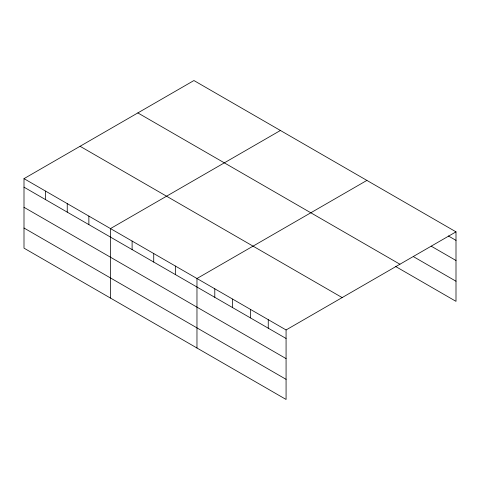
<?xml version="1.0" encoding="UTF-8"?>
<svg xmlns="http://www.w3.org/2000/svg" width="480" height="480" viewBox="0 0 480 480"><rect width="100%" height="100%" fill="white"/><g stroke="black" fill="none" stroke-linecap="round" stroke-linejoin="round"><path stroke-width="0.72" d="M24 178.65L286.074 329.958L286.074 399.456L24 248.148L24 178.65L193.926 80.544L456 231.852L456 301.35L395.538 266.442M280.41 130.476L110.484 228.582L110.484 298.08M366.894 180.408L196.968 278.514L196.968 348.012M286.074 329.958L456 231.852M448.362 235.962L456 240.372M431.178 246.162L456 260.496M413.358 256.608L456 281.226M137.85 112.92L399.924 264.228M80.076 146.28L342.15 297.582M24 187.176L286.074 338.478M24 207.294L286.074 358.602M24 228.024L286.074 379.332M268.254 319.668L268.254 328.194M250.434 309.384L250.434 317.904M232.614 299.094L232.614 307.614M214.788 288.804L214.788 297.324M175.35 266.034L175.35 274.554M153.726 253.548L153.726 262.068M132.108 241.068L132.108 249.588M88.866 216.102L88.866 224.622M67.242 203.616L67.242 212.136M45.624 191.136L45.624 199.656"/></g></svg>
